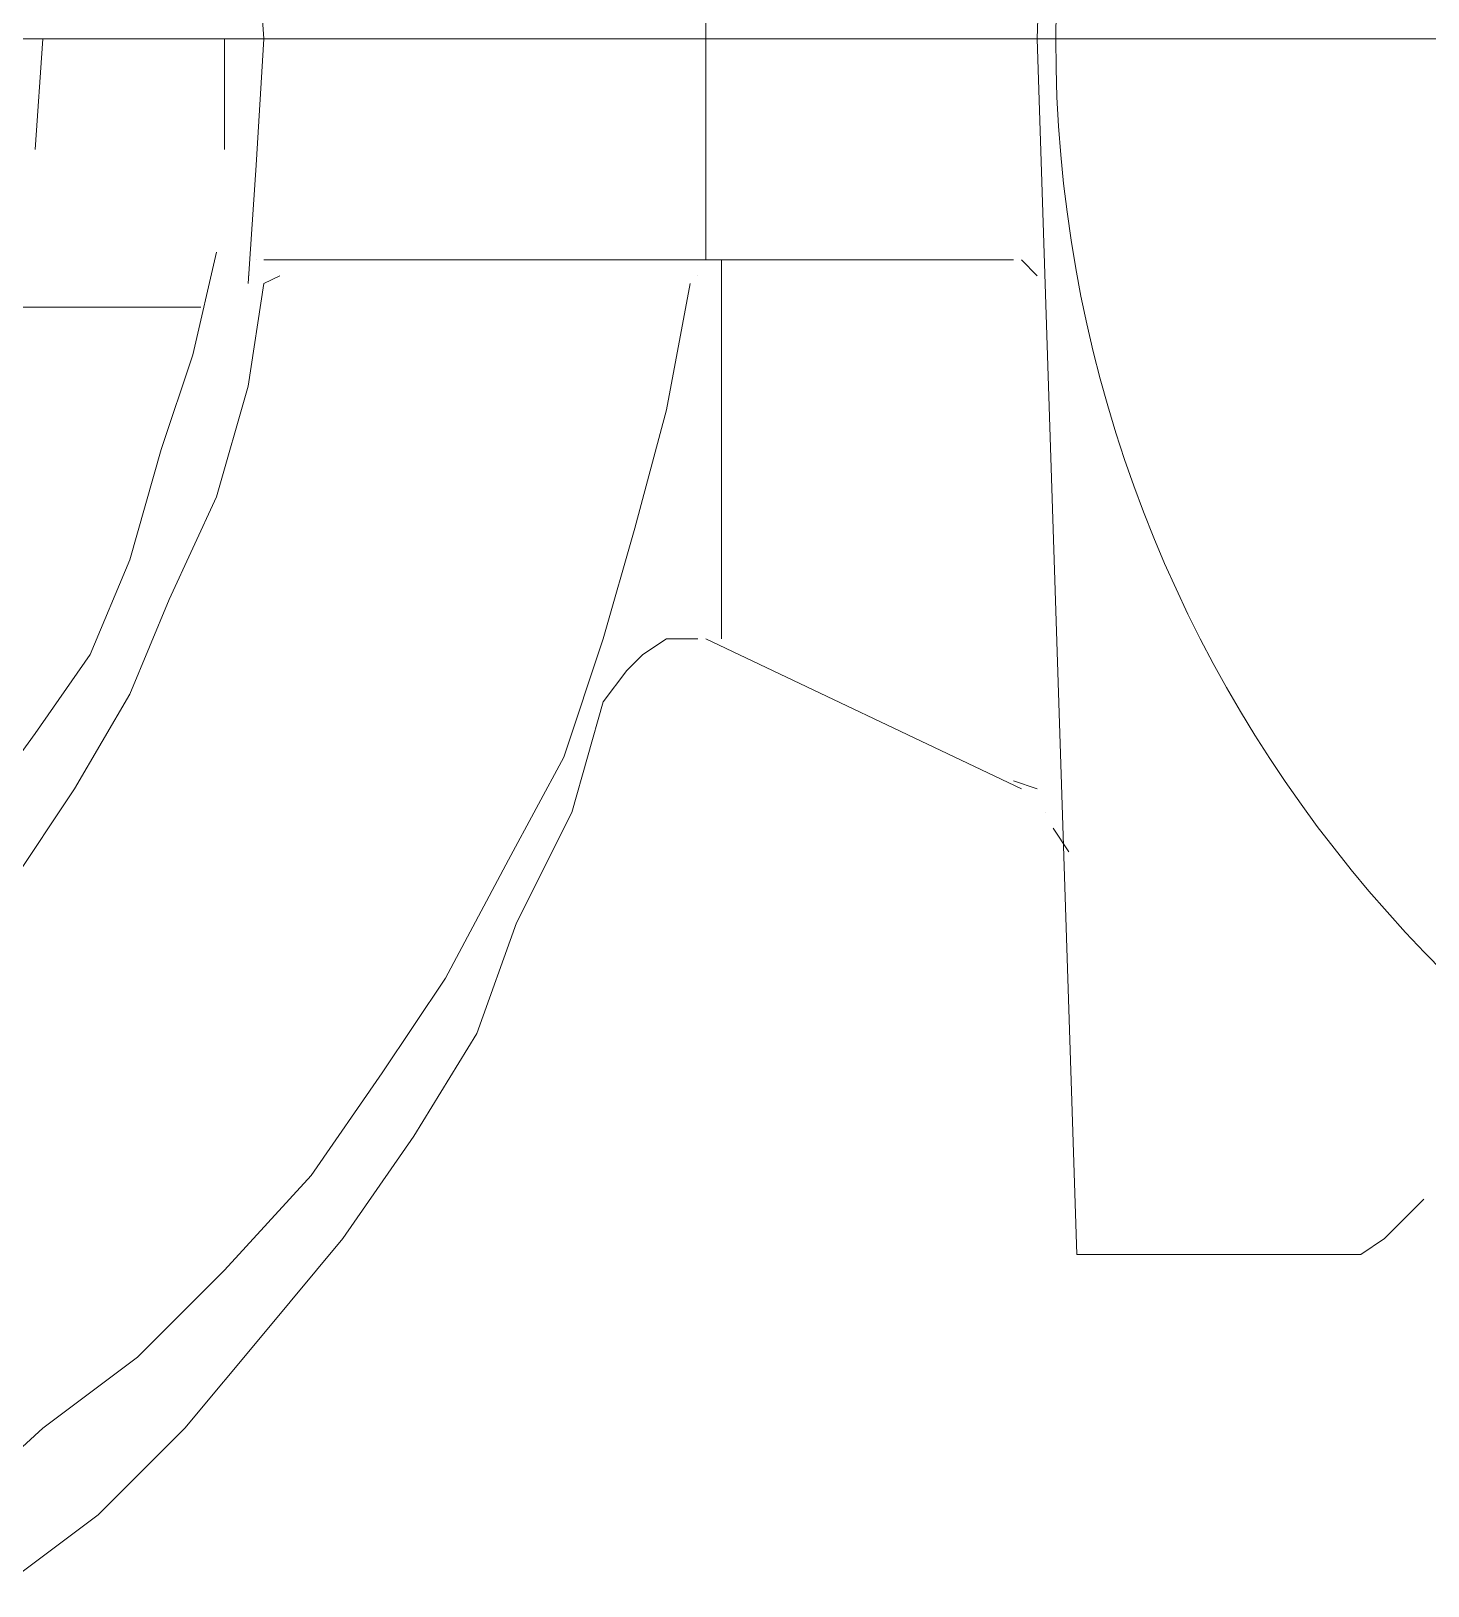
# Model space of a CAD drawing. Header units: millimetres. Extents: x 553474 to 556484, y 6145926 to 6146600.
# Drawn here: x 556132.4873 to 556132.5682, y 6146169.9042 to 6146169.9942 of the extents above; entities that cross this region are included whole.
import ezdxf

# ---------------------------------------------------------------- set-up
doc = ezdxf.new("R2010")
doc.units = ezdxf.units.MM
doc.layers.add('8', color=8, linetype='Continuous', lineweight=0)

msp = doc.modelspace()

# ---------------------------------------------------------------- linework, layer by layer
at = {"layer": '8'}
msp.add_line((556132.300965616, 6146169.993791785, 9.79600000000013), (556132.6782898814, 6146169.993791785, 9.79600000000013), dxfattribs=at)
msp.add_arc((556132.6228344147, 6146169.993791785, 9.79600000000013), 0.0762, 23.30772260962381, 336.6922779728013, dxfattribs=at)
for points in [[(556132.5455676154, 6146169.993791785, 9.79600000000013), (556132.5455676154, 6146169.993791785, 9.79600000000013), (556132.5478536147, 6146170.063286185, 9.79600000000013), (556132.5478536147, 6146170.063286185, 9.79600000000013)], [(556132.5263652154, 6146170.005678985, 9.79600000000013), (556132.5263652154, 6146170.005678985, 9.79600000000013), (556132.5263652154, 6146169.993791785, 9.79600000000013), (556132.5263652154, 6146169.993791785, 9.79600000000013)], [(556132.500762016, 6146169.993791785, 9.79600000000013), (556132.500762016, 6146169.993791785, 9.79600000000013), (556132.5003048149, 6146170.000192584, 9.79600000000013), (556132.5003048149, 6146170.000192584, 9.79600000000013)], [(556132.4875032133, 6146169.987390985, 9.79600000000013), (556132.4875032133, 6146169.987390985, 9.79600000000013), (556132.4879604154, 6146169.993791785, 9.79600000000013), (556132.4879604154, 6146169.993791785, 9.79600000000013)], [(556132.4879604154, 6146169.993791785, 9.79600000000013), (556132.4879604154, 6146169.993791785, 9.79600000000013), (556132.4875032133, 6146169.999278185, 9.79600000000013), (556132.4875032133, 6146169.999278185, 9.79600000000013)], [(556132.4984760149, 6146169.987390985, 9.79600000000013), (556132.4984760149, 6146169.987390985, 9.79600000000013), (556132.4984760149, 6146169.993791785, 9.79600000000013), (556132.4984760149, 6146169.993791785, 9.79600000000013)], [(556132.4984760149, 6146169.993791785, 9.79600000000013), (556132.4984760149, 6146169.993791785, 9.79600000000013), (556132.4984760149, 6146169.999735385, 9.79600000000013), (556132.4984760149, 6146169.999735385, 9.79600000000013)], [(556132.5003048149, 6146169.986476585, 9.79600000000013), (556132.5003048149, 6146169.986476585, 9.79600000000013), (556132.500762016, 6146169.993791785, 9.79600000000013), (556132.500762016, 6146169.993791785, 9.79600000000013)], [(556132.5263652154, 6146169.980990185, 9.79600000000013), (556132.5263652154, 6146169.980990185, 9.79600000000013), (556132.5263652154, 6146169.993791785, 9.79600000000013), (556132.5263652154, 6146169.993791785, 9.79600000000013)], [(556132.5455676154, 6146169.993791785, 9.79600000000013), (556132.5455676154, 6146169.993791785, 9.79600000000013), (556132.5478536147, 6146169.923382985, 9.79600000000013), (556132.5478536147, 6146169.923382985, 9.79600000000013)], [(556132.4998476147, 6146169.979618585, 9.79600000000013), (556132.4998476147, 6146169.979618585, 9.79600000000013), (556132.5003048149, 6146169.986476585, 9.79600000000013), (556132.5003048149, 6146169.986476585, 9.79600000000013)], [(556132.496647215, 6146169.975503785, 9.79600000000013), (556132.496647215, 6146169.975503785, 9.79600000000013), (556132.4980188147, 6146169.981447385, 9.79600000000013), (556132.4980188147, 6146169.981447385, 9.79600000000013)], [(556132.4980188147, 6146169.981447385, 9.79600000000013), (556132.4980188147, 6146169.981447385, 9.79600000000013), (556132.4984760149, 6146169.987390985, 9.79600000000013), (556132.4984760149, 6146169.987390985, 9.79600000000013)], [(556132.5003048149, 6146169.980990185, 9.79600000000013), (556132.5003048149, 6146169.980990185, 9.79600000000013), (556132.500762016, 6146169.980990185, 9.79600000000013), (556132.500762016, 6146169.980990185, 9.79600000000013)], [(556132.500762016, 6146169.980990185, 9.79600000000013), (556132.500762016, 6146169.980990185, 9.79600000000013), (556132.5441960148, 6146169.980990185, 9.79600000000013), (556132.5441960148, 6146169.980990185, 9.79600000000013)], [(556132.5021336148, 6146169.980990185, 9.79600000000013), (556132.5021336148, 6146169.980990185, 9.79600000000013), (556132.5016764146, 6146169.980075785, 9.79600000000013), (556132.5016764146, 6146169.980075785, 9.79600000000013)], [(556132.5025908151, 6146169.980990185, 9.79600000000013), (556132.5025908151, 6146169.980990185, 9.79600000000013), (556132.5021336148, 6146169.980990185, 9.79600000000013), (556132.5021336148, 6146169.980990185, 9.79600000000013)], [(556132.5263652154, 6146169.980990185, 9.79600000000013), (556132.5263652154, 6146169.980990185, 9.79600000000013), (556132.5272796149, 6146169.980990185, 9.79600000000013), (556132.5272796149, 6146169.980990185, 9.79600000000013)], [(556132.5272796149, 6146169.980990185, 9.79600000000013), (556132.5272796149, 6146169.980990185, 9.79600000000013), (556132.5263652154, 6146169.980990185, 9.79600000000013), (556132.5263652154, 6146169.980990185, 9.79600000000013)], [(556132.5272796149, 6146169.980990185, 9.79600000000013), (556132.5272796149, 6146169.980990185, 9.79600000000013), (556132.5272796149, 6146169.959044585, 9.79600000000013), (556132.5272796149, 6146169.959044585, 9.79600000000013)], [(556132.5441960148, 6146169.980990185, 9.79600000000013), (556132.5441960148, 6146169.980990185, 9.79600000000013), (556132.544653215, 6146169.980990185, 9.79600000000013), (556132.544653215, 6146169.980990185, 9.79600000000013)], [(556132.544653215, 6146169.980990185, 9.79600000000013), (556132.544653215, 6146169.980990185, 9.79600000000013), (556132.5455676154, 6146169.980075785, 9.79600000000013), (556132.5455676154, 6146169.980075785, 9.79600000000013)], [(556132.4998476147, 6146169.980075785, 9.79600000000013), (556132.4998476147, 6146169.980075785, 9.79600000000013), (556132.5003048149, 6146169.980990185, 9.79600000000013), (556132.5003048149, 6146169.980990185, 9.79600000000013)], [(556132.4998476147, 6146169.973674985, 9.79600000000013), (556132.4998476147, 6146169.973674985, 9.79600000000013), (556132.500762016, 6146169.979618585, 9.79600000000013), (556132.500762016, 6146169.979618585, 9.79600000000013)], [(556132.4998476147, 6146169.979618585, 9.79600000000013), (556132.4998476147, 6146169.979618585, 9.79600000000013), (556132.4998476147, 6146169.980075785, 9.79600000000013), (556132.4998476147, 6146169.980075785, 9.79600000000013)], [(556132.5016764146, 6146169.980075785, 9.79600000000013), (556132.5016764146, 6146169.980075785, 9.79600000000013), (556132.500762016, 6146169.979618585, 9.79600000000013), (556132.500762016, 6146169.979618585, 9.79600000000013)], [(556132.5254508159, 6146169.979618585, 9.79600000000013), (556132.5254508159, 6146169.979618585, 9.79600000000013), (556132.5240792152, 6146169.972303385, 9.79600000000013), (556132.5240792152, 6146169.972303385, 9.79600000000013)], [(556132.5254508159, 6146169.979618585, 9.79600000000013), (556132.5254508159, 6146169.979618585, 9.79600000000013), (556132.5259080152, 6146169.980075785, 9.79600000000013), (556132.5259080152, 6146169.980075785, 9.79600000000013)], [(556132.5259080152, 6146169.980075785, 9.79600000000013), (556132.5259080152, 6146169.980075785, 9.79600000000013), (556132.5263652154, 6146169.980990185, 9.79600000000013), (556132.5263652154, 6146169.980990185, 9.79600000000013)], [(556132.5455676154, 6146169.980075785, 9.79600000000013), (556132.5455676154, 6146169.980075785, 9.79600000000013), (556132.5460248147, 6146169.979618585, 9.79600000000013), (556132.5460248147, 6146169.979618585, 9.79600000000013)], [(556132.4820168153, 6146169.978246985, 9.79600000000013), (556132.4820168153, 6146169.978246985, 9.79600000000013), (556132.4971044152, 6146169.978246985, 9.79600000000013), (556132.4971044152, 6146169.978246985, 9.79600000000013)], [(556132.494818415, 6146169.970017385, 9.79600000000013), (556132.494818415, 6146169.970017385, 9.79600000000013), (556132.496647215, 6146169.975503785, 9.79600000000013), (556132.496647215, 6146169.975503785, 9.79600000000013)], [(556132.4980188147, 6146169.967274185, 9.79600000000013), (556132.4980188147, 6146169.967274185, 9.79600000000013), (556132.4998476147, 6146169.973674985, 9.79600000000013), (556132.4998476147, 6146169.973674985, 9.79600000000013)], [(556132.5240792152, 6146169.972303385, 9.79600000000013), (556132.5240792152, 6146169.972303385, 9.79600000000013), (556132.5222504153, 6146169.965445384, 9.79600000000013), (556132.5222504153, 6146169.965445384, 9.79600000000013)], [(556132.492989616, 6146169.963616585, 9.79600000000013), (556132.492989616, 6146169.963616585, 9.79600000000013), (556132.494818415, 6146169.970017385, 9.79600000000013), (556132.494818415, 6146169.970017385, 9.79600000000013)], [(556132.4952756152, 6146169.961330585, 9.79600000000013), (556132.4952756152, 6146169.961330585, 9.79600000000013), (556132.4980188147, 6146169.967274185, 9.79600000000013), (556132.4980188147, 6146169.967274185, 9.79600000000013)], [(556132.5222504153, 6146169.965445384, 9.79600000000013), (556132.5222504153, 6146169.965445384, 9.79600000000013), (556132.5204216153, 6146169.959044585, 9.79600000000013), (556132.5204216153, 6146169.959044585, 9.79600000000013)], [(556132.4907036149, 6146169.958130185, 9.79600000000013), (556132.4907036149, 6146169.958130185, 9.79600000000013), (556132.492989616, 6146169.963616585, 9.79600000000013), (556132.492989616, 6146169.963616585, 9.79600000000013)], [(556132.492989616, 6146169.955844184, 9.79600000000013), (556132.492989616, 6146169.955844184, 9.79600000000013), (556132.4952756152, 6146169.961330585, 9.79600000000013), (556132.4952756152, 6146169.961330585, 9.79600000000013)], [(556132.5204216153, 6146169.959044585, 9.79600000000013), (556132.5204216153, 6146169.959044585, 9.79600000000013), (556132.5181356161, 6146169.952186584, 9.79600000000013), (556132.5181356161, 6146169.952186584, 9.79600000000013)], [(556132.5240792152, 6146169.959044585, 9.79600000000013), (556132.5240792152, 6146169.959044585, 9.79600000000013), (556132.5227076137, 6146169.958130185, 9.79600000000013), (556132.5227076137, 6146169.958130185, 9.79600000000013)], [(556132.5259080152, 6146169.959044585, 9.79600000000013), (556132.5259080152, 6146169.959044585, 9.79600000000013), (556132.5240792152, 6146169.959044585, 9.79600000000013), (556132.5240792152, 6146169.959044585, 9.79600000000013)], [(556132.544653215, 6146169.950357785, 9.79600000000013), (556132.544653215, 6146169.950357785, 9.79600000000013), (556132.5263652154, 6146169.959044585, 9.79600000000013), (556132.5263652154, 6146169.959044585, 9.79600000000013)], [(556132.5263652154, 6146169.959044585, 9.79600000000013), (556132.5263652154, 6146169.959044585, 9.79600000000013), (556132.5259080152, 6146169.959044585, 9.79600000000013), (556132.5259080152, 6146169.959044585, 9.79600000000013)], [(556132.4875032133, 6146169.953558185, 9.79600000000013), (556132.4875032133, 6146169.953558185, 9.79600000000013), (556132.4907036149, 6146169.958130185, 9.79600000000013), (556132.4907036149, 6146169.958130185, 9.79600000000013)], [(556132.5227076137, 6146169.958130185, 9.79600000000013), (556132.5227076137, 6146169.958130185, 9.79600000000013), (556132.5217932151, 6146169.957215785, 9.79600000000013), (556132.5217932151, 6146169.957215785, 9.79600000000013)], [(556132.5217932151, 6146169.957215785, 9.79600000000013), (556132.5217932151, 6146169.957215785, 9.79600000000013), (556132.5204216153, 6146169.955386985, 9.79600000000013), (556132.5204216153, 6146169.955386985, 9.79600000000013)], [(556132.4897892154, 6146169.950357785, 9.79600000000013), (556132.4897892154, 6146169.950357785, 9.79600000000013), (556132.492989616, 6146169.955844184, 9.79600000000013), (556132.492989616, 6146169.955844184, 9.79600000000013)], [(556132.5185928154, 6146169.948986185, 9.79600000000013), (556132.5185928154, 6146169.948986185, 9.79600000000013), (556132.5204216153, 6146169.955386985, 9.79600000000013), (556132.5204216153, 6146169.955386985, 9.79600000000013)], [(556132.4838456153, 6146169.948528985, 9.79600000000013), (556132.4838456153, 6146169.948528985, 9.79600000000013), (556132.4875032133, 6146169.953558185, 9.79600000000013), (556132.4875032133, 6146169.953558185, 9.79600000000013)], [(556132.5181356161, 6146169.952186584, 9.79600000000013), (556132.5181356161, 6146169.952186584, 9.79600000000013), (556132.5149352145, 6146169.946242985, 9.79600000000013), (556132.5149352145, 6146169.946242985, 9.79600000000013)], [(556132.5455676154, 6146169.950357785, 9.79600000000013), (556132.5455676154, 6146169.950357785, 9.79600000000013), (556132.5441960148, 6146169.950814985, 9.79600000000013), (556132.5441960148, 6146169.950814985, 9.79600000000013)], [(556132.5441960148, 6146169.950814985, 9.79600000000013), (556132.5441960148, 6146169.950814985, 9.79600000000013), (556132.544653215, 6146169.950357785, 9.79600000000013), (556132.544653215, 6146169.950357785, 9.79600000000013)], [(556132.4861316164, 6146169.944871385, 9.79600000000013), (556132.4861316164, 6146169.944871385, 9.79600000000013), (556132.4897892154, 6146169.950357785, 9.79600000000013), (556132.4897892154, 6146169.950357785, 9.79600000000013)], [(556132.5455676154, 6146169.950357785, 9.79600000000013), (556132.5455676154, 6146169.950357785, 9.79600000000013), (556132.5460248147, 6146169.948986185, 9.79600000000013), (556132.5460248147, 6146169.948986185, 9.79600000000013)], [(556132.5153924148, 6146169.942585385, 9.79600000000013), (556132.5153924148, 6146169.942585385, 9.79600000000013), (556132.5185928154, 6146169.948986185, 9.79600000000013), (556132.5185928154, 6146169.948986185, 9.79600000000013)], [(556132.5460248147, 6146169.948986185, 9.79600000000013), (556132.5460248147, 6146169.948986185, 9.79600000000013), (556132.5464820149, 6146169.948071785, 9.79600000000013), (556132.5464820149, 6146169.948071785, 9.79600000000013)], [(556132.5464820149, 6146169.948071785, 9.79600000000013), (556132.5464820149, 6146169.948071785, 9.79600000000013), (556132.5473964154, 6146169.946700185, 9.79600000000013), (556132.5473964154, 6146169.946700185, 9.79600000000013)], [(556132.5149352145, 6146169.946242985, 9.79600000000013), (556132.5149352145, 6146169.946242985, 9.79600000000013), (556132.5112776146, 6146169.939384985, 9.79600000000013), (556132.5112776146, 6146169.939384985, 9.79600000000013)], [(556132.5131064146, 6146169.936184585, 9.79600000000013), (556132.5131064146, 6146169.936184585, 9.79600000000013), (556132.5153924148, 6146169.942585385, 9.79600000000013), (556132.5153924148, 6146169.942585385, 9.79600000000013)], [(556132.5112776146, 6146169.939384985, 9.79600000000013), (556132.5112776146, 6146169.939384985, 9.79600000000013), (556132.5076200147, 6146169.933898585, 9.79600000000013), (556132.5076200147, 6146169.933898585, 9.79600000000013)], [(556132.5094488137, 6146169.930240985, 9.79600000000013), (556132.5094488137, 6146169.930240985, 9.79600000000013), (556132.5131064146, 6146169.936184585, 9.79600000000013), (556132.5131064146, 6146169.936184585, 9.79600000000013)], [(556132.5076200147, 6146169.933898585, 9.79600000000013), (556132.5076200147, 6146169.933898585, 9.79600000000013), (556132.5035052146, 6146169.927954985, 9.79600000000013), (556132.5035052146, 6146169.927954985, 9.79600000000013)], [(556132.5053340145, 6146169.924297385, 9.79600000000013), (556132.5053340145, 6146169.924297385, 9.79600000000013), (556132.5094488137, 6146169.930240985, 9.79600000000013), (556132.5094488137, 6146169.930240985, 9.79600000000013)], [(556132.5035052146, 6146169.927954985, 9.79600000000013), (556132.5035052146, 6146169.927954985, 9.79600000000013), (556132.4984760149, 6146169.922468585, 9.79600000000013), (556132.4984760149, 6146169.922468585, 9.79600000000013)], [(556132.5665988154, 6146169.925211785, 9.79600000000013), (556132.5665988154, 6146169.925211785, 9.79600000000013), (556132.5679704151, 6146169.926583385, 9.79600000000013), (556132.5679704151, 6146169.926583385, 9.79600000000013)], [(556132.5679704151, 6146169.926583385, 9.79600000000013), (556132.5679704151, 6146169.926583385, 9.79600000000013), (556132.5684276153, 6146169.927954985, 9.79600000000013), (556132.5684276153, 6146169.927954985, 9.79600000000013)], [(556132.5656844149, 6146169.924297385, 9.79600000000013), (556132.5656844149, 6146169.924297385, 9.79600000000013), (556132.5665988154, 6146169.925211785, 9.79600000000013), (556132.5665988154, 6146169.925211785, 9.79600000000013)], [(556132.500762016, 6146169.918810985, 9.79600000000013), (556132.500762016, 6146169.918810985, 9.79600000000013), (556132.5053340145, 6146169.924297385, 9.79600000000013), (556132.5053340145, 6146169.924297385, 9.79600000000013)], [(556132.5643128152, 6146169.923382985, 9.79600000000013), (556132.5643128152, 6146169.923382985, 9.79600000000013), (556132.5656844149, 6146169.924297385, 9.79600000000013), (556132.5656844149, 6146169.924297385, 9.79600000000013)], [(556132.5478536147, 6146169.923382985, 9.79600000000013), (556132.5478536147, 6146169.923382985, 9.79600000000013), (556132.5629412145, 6146169.923382985, 9.79600000000013), (556132.5629412145, 6146169.923382985, 9.79600000000013)], [(556132.5629412145, 6146169.923382985, 9.79600000000013), (556132.5629412145, 6146169.923382985, 9.79600000000013), (556132.5643128152, 6146169.923382985, 9.79600000000013), (556132.5643128152, 6146169.923382985, 9.79600000000013)], [(556132.4984760149, 6146169.922468585, 9.79600000000013), (556132.4984760149, 6146169.922468585, 9.79600000000013), (556132.4934468134, 6146169.917439385, 9.79600000000013), (556132.4934468134, 6146169.917439385, 9.79600000000013)], [(556132.4961900166, 6146169.913324585, 9.79600000000013), (556132.4961900166, 6146169.913324585, 9.79600000000013), (556132.500762016, 6146169.918810985, 9.79600000000013), (556132.500762016, 6146169.918810985, 9.79600000000013)], [(556132.4934468134, 6146169.917439385, 9.79600000000013), (556132.4934468134, 6146169.917439385, 9.79600000000013), (556132.4879604154, 6146169.913324585, 9.79600000000013), (556132.4879604154, 6146169.913324585, 9.79600000000013)], [(556132.4879604154, 6146169.913324585, 9.79600000000013), (556132.4879604154, 6146169.913324585, 9.79600000000013), (556132.4824740146, 6146169.908295385, 9.79600000000013), (556132.4824740146, 6146169.908295385, 9.79600000000013)], [(556132.4911608151, 6146169.908295385, 9.79600000000013), (556132.4911608151, 6146169.908295385, 9.79600000000013), (556132.4961900166, 6146169.913324585, 9.79600000000013), (556132.4961900166, 6146169.913324585, 9.79600000000013)], [(556132.4856744152, 6146169.904180584, 9.79600000000013), (556132.4856744152, 6146169.904180584, 9.79600000000013), (556132.4911608151, 6146169.908295385, 9.79600000000013), (556132.4911608151, 6146169.908295385, 9.79600000000013)]]:
    msp.add_open_spline(points, degree=3, dxfattribs=at)

doc.saveas('drawing.dxf')
